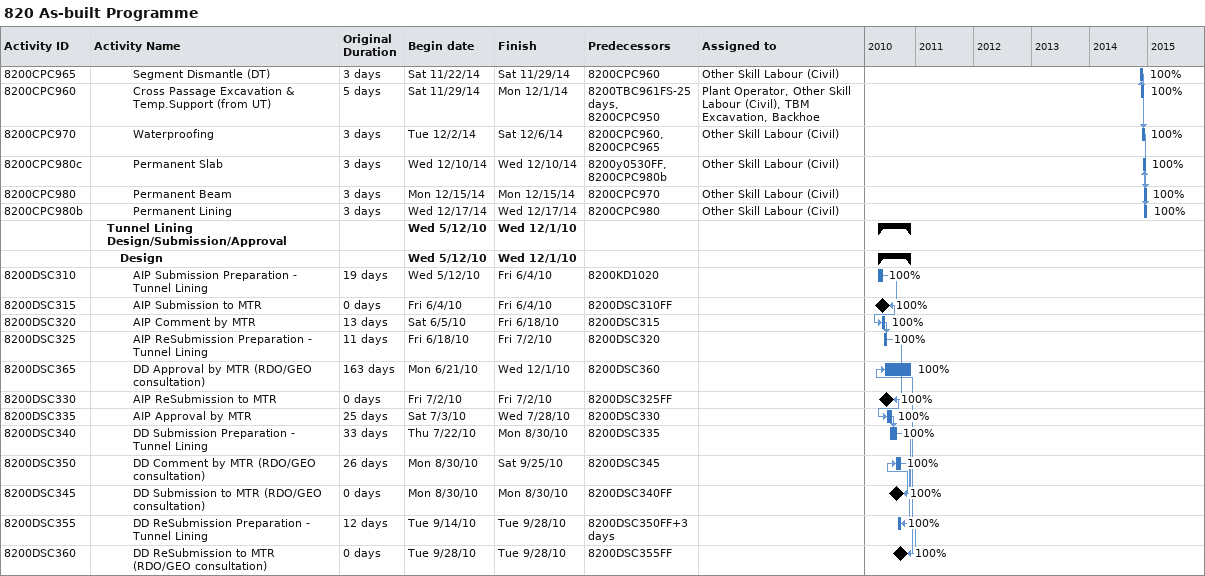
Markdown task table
820 As-built Programme

| ID | Level | Task | Original duration | Start | Finish | Predecessors | Resources | % complete |
|---|---|---|---|---|---|---|---|---|
| 8200CPC965 | 4 | Segment Dismantle (DT) | 3d | 2014-11-22 | 2014-11-29 | 8200CPC960 | Other Skill Labour (Civil) | 100 |
| 8200CPC960 | 4 | Cross Passage Excavation & Temp.Support (from UT) | 5d | 2014-11-29 | 2014-12-01 | 8200TBC961FS-25d, 8200CPC950 | Plant Operator, Other Skill Labour (Civil), TBM Excavation, Backhoe | 100 |
| 8200CPC970 | 4 | Waterproofing | 3d | 2014-12-02 | 2014-12-06 | 8200CPC960, 8200CPC965 | Other Skill Labour (Civil) | 100 |
| 8200CPC980c | 4 | Permanent Slab | 3d | 2014-12-10 | 2014-12-10 | 8200y0530FF, 8200CPC980b | Other Skill Labour (Civil) | 100 |
| 8200CPC980 | 4 | Permanent Beam | 3d | 2014-12-15 | 2014-12-15 | 8200CPC970 | Other Skill Labour (Civil) | 100 |
| 8200CPC980b | 4 | Permanent Lining | 3d | 2014-12-17 | 2014-12-17 | 8200CPC980 | Other Skill Labour (Civil) | 100 |
|  | 2 | **Tunnel Lining Design/Submission/Approval** |  | 2010-05-12 | 2010-12-01 |  |  |  |
|  | 3 | **Design** |  | 2010-05-12 | 2010-12-01 |  |  |  |
| 8200DSC310 | 4 | AIP Submission Preparation - Tunnel Lining | 19d | 2010-05-12 | 2010-06-04 | 8200KD1020 |  | 100 |
| 8200DSC315 | 4 | AIP Submission to MTR | 0d | 2010-06-04 | 2010-06-04 | 8200DSC310FF |  | 100 |
| 8200DSC320 | 4 | AIP Comment by MTR | 13d | 2010-06-05 | 2010-06-18 | 8200DSC315 |  | 100 |
| 8200DSC325 | 4 | AIP ReSubmission Preparation - Tunnel Lining | 11d | 2010-06-18 | 2010-07-02 | 8200DSC320 |  | 100 |
| 8200DSC365 | 4 | DD Approval by MTR (RDO/GEO consultation) | 163d | 2010-06-21 | 2010-12-01 | 8200DSC360 |  | 100 |
| 8200DSC330 | 4 | AIP ReSubmission to MTR | 0d | 2010-07-02 | 2010-07-02 | 8200DSC325FF |  | 100 |
| 8200DSC335 | 4 | AIP Approval by MTR | 25d | 2010-07-03 | 2010-07-28 | 8200DSC330 |  | 100 |
| 8200DSC340 | 4 | DD Submission Preparation - Tunnel Lining | 33d | 2010-07-22 | 2010-08-30 | 8200DSC335 |  | 100 |
| 8200DSC350 | 4 | DD Comment by MTR (RDO/GEO consultation) | 26d | 2010-08-30 | 2010-09-25 | 8200DSC345 |  | 100 |
| 8200DSC345 | 4 | DD Submission to MTR (RDO/GEO consultation) | 0d | 2010-08-30 | 2010-08-30 | 8200DSC340FF |  | 100 |
| 8200DSC355 | 4 | DD ReSubmission Preparation - Tunnel Lining | 12d | 2010-09-14 | 2010-09-28 | 8200DSC350FF+3d |  | 100 |
| 8200DSC360 | 4 | DD ReSubmission to MTR (RDO/GEO consultation) | 0d | 2010-09-28 | 2010-09-28 | 8200DSC355FF |  | 100 |
